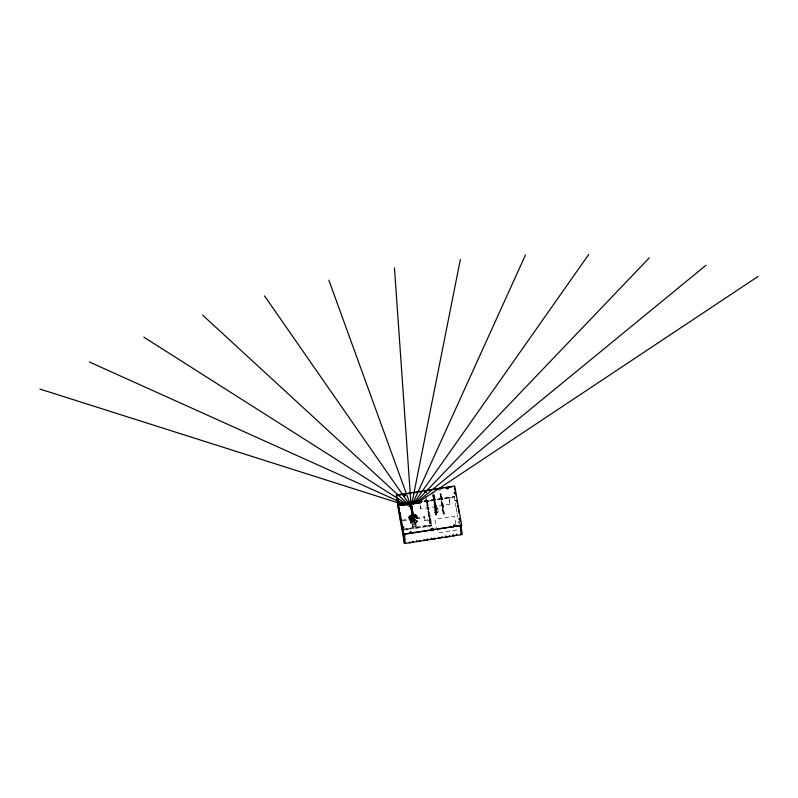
<?xml version="1.0" encoding="UTF-8"?>
<svg xmlns="http://www.w3.org/2000/svg" width="798" height="798" viewBox="0 0 798 798"><rect width="100%" height="100%" fill="white"/><g stroke="black" fill="none" stroke-linecap="round" stroke-linejoin="round"><path stroke-width="0.6" stroke-dasharray="3.99 2.99" d="M411.07 505.483L412.895 514.9L411.808 505.772M442.232 505.423L443.129 504.994L444.147 513.962L443.239 514.102L440.167 493.693L441.075 493.553L443.129 504.994M448.915 497.733L449.942 504.276L448.935 497.723L423.419 501.713M449.952 504.276L420.805 508.855L420.297 504.675M412.157 517.593L412.167 517.523A3.102 1.387 -10.2 0 0 411.429 516.685M412.197 517.842L412.217 517.772A3.102 1.387 -10.2 0 0 411.479 516.934M420.785 508.825L420.027 504.765M412.327 524.266L415.678 523.707M412.476 525.074L415.818 524.515M415.828 525.852L412.526 526.361M416.017 526.62L412.726 527.199M412.137 514.291L412.815 514.161M412.815 514.441L411.309 506.361L410.401 506.511L410.491 507.747L412.097 507.458L413.933 518.451L413.025 518.59L411.858 512.097L412.766 511.957L413.354 514.83L412.267 505.703M412.915 514.65L412.277 514.79M407.628 505.872L411.189 506.999L413.115 505.413M416.576 522.451L416.696 522.361A3.561 1.596 -10.2 0 0 416.137 520.266A3.561 1.596 -10.2 0 0 411.389 521.014A3.561 1.596 -10.2 0 0 411.12 523.239L416.626 522.76L411.179 523.538A3.561 1.596 -10.2 0 1 411.439 521.323A3.561 1.596 -10.2 0 1 416.187 520.575A3.561 1.596 -10.2 0 1 416.756 522.67L416.626 522.76M415.1 514.89L415 514.959A3.102 1.387 -10.2 0 0 414.391 516.007A1.526 0.688 -10.2 0 1 412.107 516.845A1.526 0.688 -10.2 0 1 412.027 515.658A1.526 0.688 -10.2 0 1 414.332 515.897L414.441 516.266A3.102 1.387 -10.2 0 1 415.05 515.209L415.15 515.149M408.915 505.972L411.189 506.999L413.254 505.623M412.386 514.501L412.596 514.52M414.671 521.802L413.095 522.042M409.803 516.695L409.953 516.655A3.102 1.387 -10.2 0 0 411.668 515.797M409.853 516.944L409.992 516.914A3.102 1.387 -10.2 0 0 411.718 516.057M438.541 490.171L440.975 489.792M432.885 494.83L433.793 494.69L434.8 500.296L435.628 506.351L434.72 506.491L432.885 494.83L435.947 515.249L436.865 515.099L436.277 506.8L434.002 494.092M432.855 495.678L433.763 495.538L433.913 496.356L432.995 496.496L432.855 495.678L433.115 498.151L434.022 498.012L433.883 497.204L432.965 497.344M441.045 494.401L440.137 494.541L440.287 495.349L441.194 495.209L441.045 494.401L441.314 496.865L440.396 497.014L440.257 496.196L441.164 496.057M433.593 498.81L434.521 498.66M424.466 500.775L424.636 502.002L424.466 500.775L428.107 500.206L428.277 501.433L431.898 500.446M431.778 500.047L435.389 499.059L435.568 500.286L439.179 499.299M439.06 498.9L442.681 497.922L442.85 499.149L446.491 498.57L446.321 497.344L449.962 496.775L450.142 498.002L454.232 497.363L454.122 495.698M424.496 501.194L455 496.406M424.606 501.583L454.202 496.945M429.025 526.471L428.845 525.244L429.025 526.471L431.299 526.111L430.74 519.488L424.825 520.416L424.975 521.224L430.89 520.296L428.556 507.279C426.8 508.865 426.002 501.553 427.509 501.433L426.711 496.954M433.893 500.536L434.8 500.296M442.202 505.493L441.174 499.289L442.082 499.149M434.361 503.977L435.279 503.837M427.568 505.294L426.631 505.024L427.538 504.885L428.147 508.545L427.239 508.685L428.147 508.545M441.224 503.159L442.112 502.6L441.204 502.74L441.813 506.401L442.691 505.842L441.813 506.401M434.431 504.865L435.339 504.725M434.72 506.491L434.651 505.603C437.394 508.117 434.661 500.346 434.571 498.74M436.017 510.65L435.08 510.371L436.715 510.501L436.366 508.047L435.459 508.186L435.808 510.64L434.92 506.171L436.745 505.892L434.94 506.6L434.651 505.603M410.491 505.224L411.359 510.092L412.277 509.952L412.097 507.458M435.439 507.398L434.491 507.129L436.277 506.8M411.409 510.79C413.165 510.201 409.803 512.256 412.117 514.68M411.559 510.949L412.217 510.84M411.479 511.757L412.386 511.608L412.476 512.855L411.569 513.004L410.172 504.446M435.518 509.024L436.516 508.855L436.715 510.501M435.568 509.852L436.656 509.673M443.239 514.102L442.86 508.705L443.768 508.565M413.324 514.012L411.668 514.291A1.307 0.589 -10.2 0 0 411.728 515.179L411.997 516.466L413.663 516.186A1.307 0.589 -10.2 0 0 413.593 515.299L413.364 514.022A1.307 0.589 -10.2 0 1 413.434 514.91L411.608 515.009M428.735 511.787L427.788 511.518L428.706 511.378L429.314 515.039L428.406 515.179L429.314 515.039M442.391 509.643L443.269 509.094L442.361 509.234L442.97 512.895L443.858 512.336L442.97 512.895M435.688 511.508L436.686 511.348L436.895 512.994L435.977 513.134L435.628 510.68M413.593 515.299L411.898 515.568A1.307 0.589 -10.2 0 0 411.958 516.456L411.997 516.466M435.838 512.326L436.835 512.156L436.546 510.54M413.025 518.59L412.935 517.343L413.843 517.204L413.933 518.451M410.401 506.511L412.237 517.493L413.145 517.353L412.925 514.161M402.252 520.176L424.566 516.685L424.706 517.493L402.392 520.994M414.601 519.598L412.855 519.867L412.815 519.269L412.995 520.675L414.751 520.406L414.561 518.999L414.751 520.406M414.711 519.807L412.955 520.077L412.995 520.675M429.893 518.281L428.955 518.012L429.863 517.872L430.471 521.533L429.563 521.673L430.471 521.533M458.132 513.852L457.184 513.583M430.092 522.101L431.01 521.962L430.86 521.144L429.952 521.293L430.212 523.757L431.12 523.618L430.98 522.81L430.062 522.949L430.212 523.757M402.89 529.313L431.12 524.885M407.02 529.084L410.631 528.096L410.8 529.323L407.16 529.892L406.99 528.665L407.16 529.892M428.875 525.653L431.149 525.293L431.299 526.111M403.04 530.121L431.269 525.692L426.74 499.149L425.833 499.299L430.212 525.024L427.648 507.508M418.092 528.176L417.913 526.949L414.272 527.528L414.451 528.755L418.062 527.767M425.374 527.039L425.204 525.812L421.563 526.381L421.733 527.608L425.344 526.62M459.289 520.346L459.867 523.598L458.96 523.737L459.848 523.179M456.875 529.902L438.371 532.805L437.344 529.563M415.479 516.735L415.339 516.725A3.102 1.387 -10.2 0 0 413.155 517.064M411.728 515.179L411.768 515.189A3.401 1.526 -10.2 0 1 413.813 514.87M411.668 515.279L411.748 515.328A3.102 1.387 -10.2 0 0 413.554 515.638M409.085 505.663L411.189 506.999L412.935 517.343M409.354 505.314L411.189 506.999M433.653 498.87L434.92 506.171M456.027 507.089L453.972 494.89M456.217 508.176L457.803 517.244M458.541 521.154L458.93 523.318M455.858 524.216L454.441 516.266L435.489 519.239L435 520.645L436.287 527.827M446.491 498.57L446.321 497.344M442.85 499.149L442.681 497.922M444.147 513.962L441.075 493.553M440.167 493.693L441.174 499.289M442.222 505.134L442.86 508.705M439.03 498.491L439.209 499.718M437.723 507.777L437.873 508.585A1.845 0.828 -10.2 0 0 435.997 508.097A1.845 0.828 -10.2 0 0 434.232 509.214M435.848 506.132L436.486 509.703M432.676 491.927L436.865 515.099M434.471 512.585L434.331 511.777A1.845 0.828 -10.2 0 0 436.207 512.266A1.845 0.828 -10.2 0 0 437.962 511.149M431.748 499.628L431.927 500.855M425.593 495.977L426.601 501.573M417.025 515.877L417.414 518.032M416.785 516.186L417.125 518.092M416.446 515.458L416.546 515.967M416.207 515.767L416.586 518.191M416.566 520.725L416.765 521.842M415.539 516.765L415.289 516.466A3.102 1.387 -10.2 0 0 413.115 516.815M415.818 520.116A2.254 1.007 -10.2 0 1 412.546 521.523A2.254 1.007 -10.2 0 1 412.426 519.767A2.254 1.007 -10.2 0 1 415.818 520.116L416.197 521.952M414.282 515.648A1.526 0.688 -10.2 0 1 412.067 516.595A1.526 0.688 -10.2 0 1 411.977 515.398A1.526 0.688 -10.2 0 1 414.282 515.648L414.322 515.857M416.007 524.715L415.858 523.887L416.127 526.391M414.661 518.59A1.377 0.618 -10.2 0 1 412.656 519.448A1.377 0.618 -10.2 0 1 412.586 518.371A1.377 0.618 -10.2 0 1 414.661 518.59L414.96 520.216A1.377 0.618 -10.2 0 1 412.955 521.114A1.377 0.618 -10.2 0 1 412.875 520.037A1.377 0.618 -10.2 0 1 414.96 520.256M413.833 514.361L414.062 515.638M411.618 506.301L413.015 513.822L411.997 514.042L411.858 512.097M410.86 503.089L412.975 514.52M413.145 517.353L411.309 506.361M411.259 514.84L411.489 516.116M411.948 519.059L412.247 520.725M411.598 521.503L411.798 522.62M411.349 520.765A4.19 1.875 -10.2 0 0 417.434 518.161A4.19 1.875 -10.2 0 0 411.12 517.503A4.19 1.875 -10.2 0 0 411.349 520.765L411.628 522.241M412.337 526.161L412.486 526.989L412.217 524.486M411.03 521.613L411.229 522.73M409.673 516.665L409.723 516.914A3.401 1.526 -10.2 0 1 410.302 515.917M409.524 517.014L410.012 519.418M409.194 516.815L409.284 517.323M409.135 517.613L409.474 519.518M408.805 517.413L409.184 519.578M412.267 510.012L411.598 505.932M427.519 501.533L428.556 507.279M436.686 511.348L436.895 512.994M435.568 505.463L435.628 506.351M435.917 512.306L435.977 513.134M435.369 506.939L435.947 515.249M433.793 494.69L434.172 500.087M424.566 516.685L424.975 521.224M412.007 514.301L412.237 517.493M411.189 507.608L411.359 510.092M412.007 517.653A3.401 1.526 -10.2 0 1 410.292 517.363M409.583 516.565A3.401 1.526 -10.2 0 1 410.162 515.558M410.511 515.568A1.137 0.509 -10.2 0 1 411.449 515.648M413.504 515.378A3.102 1.387 -10.2 0 1 411.698 515.069L411.618 515.019A3.401 1.526 -10.2 0 1 413.673 514.71M415.519 516.805A3.401 1.526 -10.2 0 1 413.873 517.623M415.469 516.545A3.401 1.526 -10.2 0 1 413.833 517.363M415.838 515.807A1.137 0.509 -10.2 0 1 414.721 516.027M410.561 516.964A1.137 0.509 -10.2 0 1 411.07 516.765M410.561 515.827A1.137 0.509 -10.2 0 1 411.499 515.907M415.269 514.87A3.401 1.526 -10.2 0 1 415.977 515.668M415.878 516.057A1.137 0.509 -10.2 0 1 414.77 516.286M415.319 515.129A3.401 1.526 -10.2 0 1 416.017 515.927M410.611 517.224A1.137 0.509 -10.2 0 1 411.12 517.014M434.82 503.738L433.942 504.296L434.82 503.738M455.768 500.456L454.89 501.014L455.768 500.456M436.566 513.483L435.688 514.032L436.566 513.483M438.112 511.967L437.733 507.827A1.845 0.828 -10.2 0 0 435.858 507.289A1.845 0.828 -10.2 0 0 434.092 508.406L434.471 512.535A1.845 0.828 -10.2 0 0 436.346 513.084A1.845 0.828 -10.2 0 0 438.112 511.967M411.279 517.982A3.401 1.526 -10.2 0 0 416.227 515.867A3.401 1.526 -10.2 0 0 411.1 515.328A3.401 1.526 -10.2 0 0 411.279 517.982M411.379 518.491A3.401 1.526 -10.2 0 0 416.317 516.376A3.401 1.526 -10.2 0 0 411.189 515.837A3.401 1.526 -10.2 0 0 411.379 518.491M410.96 518.6A4.19 1.875 -10.2 0 0 417.045 515.997A4.19 1.875 -10.2 0 0 410.731 515.338A4.19 1.875 -10.2 0 0 410.96 518.6M411.189 518.371A3.691 1.656 -10.2 0 0 416.556 516.077A3.691 1.656 -10.2 0 0 410.99 515.498A3.691 1.656 -10.2 0 0 411.189 518.371M411.1 517.862A3.691 1.656 -10.2 0 0 416.466 515.568A3.691 1.656 -10.2 0 0 410.9 514.979A3.691 1.656 -10.2 0 0 411.1 517.862M411.489 520.625A3.89 1.746 -10.2 0 0 417.145 518.201A3.89 1.746 -10.2 0 0 411.269 517.593A3.89 1.746 -10.2 0 0 411.489 520.625M411.14 518.72A3.89 1.746 -10.2 0 0 416.805 516.296A3.89 1.746 -10.2 0 0 410.93 515.688A3.89 1.746 -10.2 0 0 411.14 518.72M412.795 522.87A2.254 1.007 -10.2 0 0 416.067 521.473A2.254 1.007 -10.2 0 0 412.666 521.124A2.254 1.007 -10.2 0 0 412.795 522.87M411.738 520.366A3.342 1.496 -10.2 0 0 416.596 518.291A3.342 1.496 -10.2 0 0 411.559 517.762A3.342 1.496 -10.2 0 0 411.738 520.366"/><path stroke-width="1.2" d="M448.247 488.645L448.127 487.758L447.05 488.236L447.269 487.448L448.117 487.728L447.927 488.775M453.633 525.353C455.997 524.416 453.204 525.144 453.773 526.59L453.743 526.171M459.02 519.089C461.074 517.313 458.291 518.8 460.087 519.328M403.519 527.239L402.601 527.388C404.227 529.333 402.481 527.239 403.598 527.468C404.067 526.361 401.145 527.687 403.539 527.428M402.661 527.777L402.531 527.219L403.539 527.029L402.631 527.797L402.182 525.014M411.908 503.339L460.346 259.52M412.726 503.588L525.453 255.001M426.272 491.977L426.242 491.269L426.391 492.077M411.14 532.396C408.736 532.256 411.08 530.85 411.15 532.505C408.805 533.992 411.459 530.87 411.249 533.254L411.219 532.845M413.334 503.947L588.754 254.452M431.878 529.603L432.307 528.565L432.975 529.283L431.937 529.443L431.808 528.884L432.546 529.204L432.965 528.555L433.075 529.413M413.763 504.296L649.253 257.884M403.399 494.85C406.132 494.351 401.723 497.134 405.095 495.418M416.007 503.049L706.001 265.245M421.474 502.361L421.793 501.024L420.825 500.456L400.676 503.618L399.958 504.346L400.416 505.543M417.404 502.87L758.1 276.427M398.791 502.351C400.167 501.034 396.746 502.6 398.89 501.683L397.953 501.413C398.94 501.074 398.651 500.875 398.182 502.331M396.397 495.109L454.69 485.972L461.693 525.343L403.409 534.48L396.397 495.109L403.409 534.48M398.86 495.139L401.284 494.76M403.718 494.381L406.142 494.002M408.576 493.623L411 493.234M413.434 492.855L417.075 492.286M419.499 491.907L421.933 491.528M424.356 491.139L426.79 490.76M429.214 490.381L431.648 490.002M434.072 489.623L436.506 489.234M438.93 488.855L442.571 488.286M445.005 487.907L452.286 486.76M405.065 494.999C402.162 496.097 404.057 493.533 404.387 494.69L404.556 495.917L405.214 495.817M446.281 488.546L446.91 488.027L447.05 488.835M398.072 498.62L397.165 498.76L397.623 505.403L404.456 543.548L461.833 534.55L461.025 524.196L461.254 526.251L460.346 526.391L460.456 528.057L461.374 527.917L461.224 527.099L461.483 529.573L460.576 529.712L460.695 531.378L461.603 531.229L461.453 530.421L460.546 530.56M397.304 499.578L398.212 499.428M397.274 500.426L398.192 500.276M454.611 493.623L455.548 493.892M399.678 505.493L410.032 503.867M411.249 503.678L420.965 502.161M402.232 505.463L404.586 505.094M406.94 504.725L410.062 504.286M411.658 503.987L414.012 503.608M417.554 503.059L419.997 503.069M400.466 515.797L399.589 516.356L400.496 516.216M401.055 519.049L400.167 519.608L401.085 519.468M402.212 525.543L401.334 526.101L402.242 525.952M402.631 525.573L401.713 525.712L401.833 527.378L401.983 528.186L402.89 528.047M402.771 526.391L401.863 526.53L401.983 528.186M402.8 528.785L401.913 529.343L402.82 529.204M433.763 529.722L431.289 530.53L431.11 529.303L431.937 528.316L432.765 528.266L432.965 529.014M455.468 525.483L454.79 525.174L454.93 525.982M403.379 534.071L461.693 525.343M411.908 533.154L409.394 533.543M460.426 528.904L461.344 528.765M404.566 538.939L403.628 538.67L405.025 538.431L405.135 540.086L404.227 540.226L404.077 539.418L404.197 541.074L404.347 541.892L405.254 541.742L405.374 543.408M416.756 541.623L420.396 541.054M431.329 539.338L434.97 538.77L434.82 537.952M442.082 536.396L442.222 537.204L438.611 538.191L438.461 537.383M445.892 537.054L449.543 536.485L449.394 535.667M453.035 535.099L453.184 535.907L456.795 534.919L456.656 534.111M39.9 389.045L404.067 504.735M89.326 361.953L406.651 504.954M143.82 337.145L408.037 505.004M447.219 488.775L447.259 487.877L448.177 488.246M202.532 315.02L408.436 504.476M264.537 295.918L409.773 504.954M426.312 491.668C424.676 492.526 426.87 489.374 425.154 491.957M328.856 280.138L409.913 503.488M419.918 502.7L419.818 503.139M411.519 501.513L411.928 503.698M411.219 502.401L411.469 503.767M454.9 490.042L454.421 488.107M455.678 494.89L455.279 492.665M456.795 500.595L457.224 502.969M457.643 505.343L458.072 507.708M458.491 510.082L458.92 512.456M461.833 534.55L461.005 529.673M460.775 533.882L460.925 534.7L460.805 533.034L461.723 532.894L461.453 530.421M453.005 534.68L453.154 535.498M445.723 535.827L445.873 536.635M425.194 492.266L425.085 491.339L425.125 491.857M431.11 529.303L431.289 530.53M431.149 538.111L431.299 538.919M427.509 538.68L427.678 539.907L424.037 540.475L423.898 539.667M409.733 502.012L410.172 504.446M416.576 540.396L416.726 541.204M411.758 532.336L411.928 533.563M412.965 541.383L413.115 542.191L409.464 542.76L409.324 541.952M397.314 497.852L397.953 501.413M398.172 502.89L398.302 503.887M398.99 507.219L399.419 509.593M399.848 511.967L400.905 517.892M401.334 520.266L401.753 522.64M403.01 529.633L403.429 532.007M404.107 538.57L403.848 536.096L403.997 536.914L404.905 536.765L404.786 535.109L403.878 535.249L403.648 533.194L404.456 543.548M397.394 502.082L397.534 502.89M397.504 503.738L397.653 504.555M460.336 520.865L460.177 519.448M460.007 518.8L459.099 518.949M455.618 526.301L453.114 526.69M394.471 267.948L411.01 504.526M410.022 533.024L409.913 532.635M403.738 528.725L402.83 528.865M403.439 527.069L403.549 527.658M401.743 524.865L401.484 522.401L401.603 524.057M454.361 493.004C456.167 494.072 455.119 492.396 454.371 492.974M454.331 492.595L455.548 492.575L455 492.067L454.341 492.526L455.359 492.825L454.331 492.595M454.87 525.653C453.992 526.999 453.214 525.144 454.87 525.683M399.998 504.705L401.025 505.234L421.055 502.092L421.803 501.393L420.855 500.875L400.766 504.027L400.037 504.765"/></g></svg>
